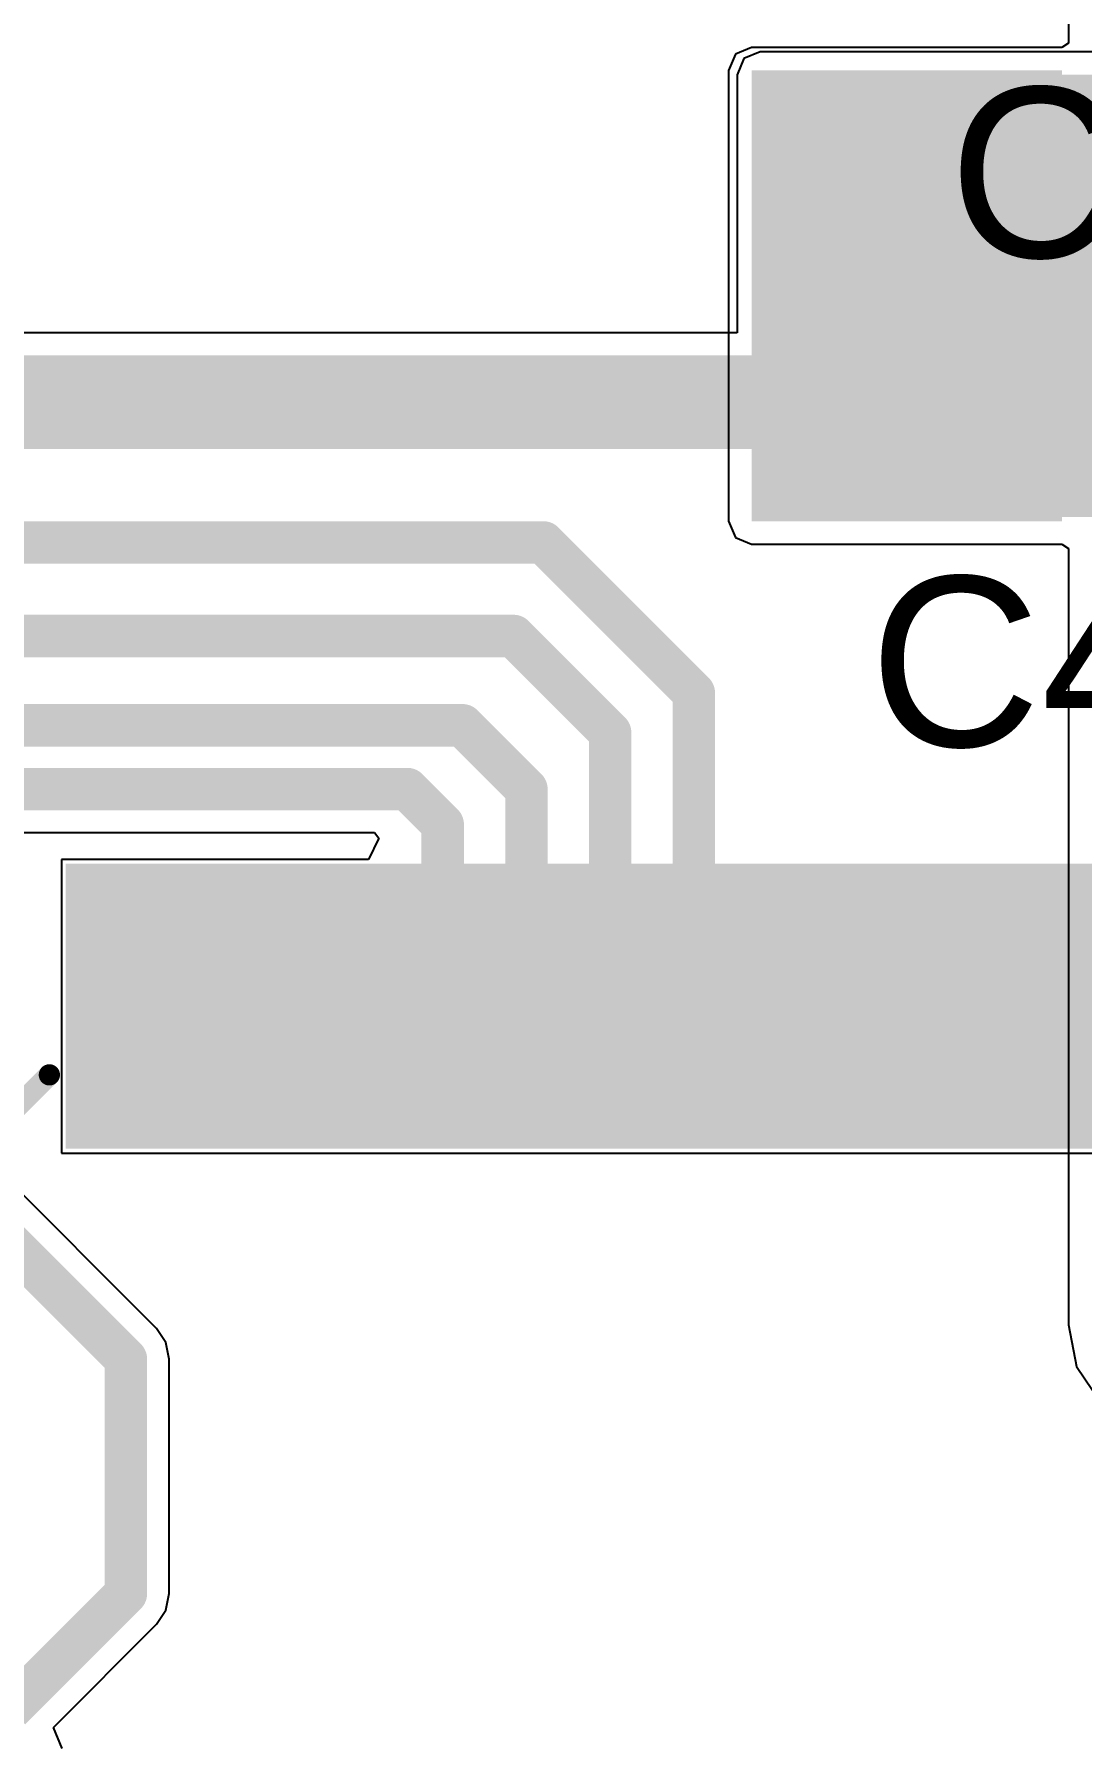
# Model space of a CAD drawing. Header units: millimetres. Extents: x -0.25 to 4.68, y -0.29 to 2.93.
# Drawn here: x 2.7092 to 2.9557, y 1.5314 to 1.9325 of the extents above; entities that cross this region are included whole.
import ezdxf

# ---------------------------------------------------------------- set-up
doc = ezdxf.new("R2010")
doc.units = ezdxf.units.MM
doc.header["$MEASUREMENT"] = 0
for name, color, linetype in [('BottomLayer', 5, 'Continuous'), ('BottomSolder', 6, 'Continuous'), ('TopLayer', 1, 'Continuous'), ('TopOverlay', 2, 'Continuous'), ('TopPaste', 8, 'Continuous'), ('TopSolder', 216, 'Continuous'), ('ViaHoleLayer', 16, 'Continuous')]:
    doc.layers.add(name, color=color, linetype=linetype)
doc.styles.add('Arial', font='', dxfattribs={"height": 0.2})
doc.styles.get('Arial').set_extended_font_data('Arial')

# ---------------------------------------------------------------- blocks, each defined once
blk = doc.blocks.new('TQFP_100_14_14__43')
at = {"layer": 'TopLayer'}
for points in [[(0.01378, -0.33268), (0.01378, -0.27362), (0.02559, -0.27362), (0.02559, -0.33268)], [(0.03346, -0.33268), (0.03346, -0.27362), (0.04528, -0.27362), (0.04528, -0.33268)], [(0.05315, -0.33268), (0.05315, -0.27362), (0.06496, -0.27362), (0.06496, -0.33268)], [(0.07283, -0.33268), (0.07283, -0.27362), (0.08465, -0.27362), (0.08465, -0.33268)], [(0.09252, -0.33268), (0.09252, -0.27362), (0.10433, -0.27362), (0.10433, -0.33268)], [(0.1122, -0.33268), (0.1122, -0.27362), (0.12402, -0.27362), (0.12402, -0.33268)], [(0.13189, -0.33268), (0.13189, -0.27362), (0.1437, -0.27362), (0.1437, -0.33268)], [(0.15157, -0.33268), (0.15157, -0.27362), (0.16339, -0.27362), (0.16339, -0.33268)], [(0.17126, -0.33268), (0.17126, -0.27362), (0.18307, -0.27362), (0.18307, -0.33268)], [(0.19094, -0.33268), (0.19094, -0.27362), (0.20276, -0.27362), (0.20276, -0.33268)], [(0.21063, -0.33268), (0.21063, -0.27362), (0.22244, -0.27362), (0.22244, -0.33268)], [(0.23031, -0.33268), (0.23031, -0.27362), (0.24213, -0.27362), (0.24213, -0.33268)]]:
    blk.add_hatch(color=1, dxfattribs=at).paths.add_polyline_path(points)
at = {"layer": 'TopPaste'}
for points in [[(0.01378, -0.33268), (0.01378, -0.27362), (0.02559, -0.27362), (0.02559, -0.33268)], [(0.03346, -0.33268), (0.03346, -0.27362), (0.04528, -0.27362), (0.04528, -0.33268)], [(0.05315, -0.33268), (0.05315, -0.27362), (0.06496, -0.27362), (0.06496, -0.33268)], [(0.07283, -0.33268), (0.07283, -0.27362), (0.08465, -0.27362), (0.08465, -0.33268)], [(0.09252, -0.33268), (0.09252, -0.27362), (0.10433, -0.27362), (0.10433, -0.33268)], [(0.1122, -0.33268), (0.1122, -0.27362), (0.12402, -0.27362), (0.12402, -0.33268)], [(0.13189, -0.33268), (0.13189, -0.27362), (0.1437, -0.27362), (0.1437, -0.33268)], [(0.15157, -0.33268), (0.15157, -0.27362), (0.16339, -0.27362), (0.16339, -0.33268)], [(0.17126, -0.33268), (0.17126, -0.27362), (0.18307, -0.27362), (0.18307, -0.33268)], [(0.19094, -0.33268), (0.19094, -0.27362), (0.20276, -0.27362), (0.20276, -0.33268)], [(0.21063, -0.33268), (0.21063, -0.27362), (0.22244, -0.27362), (0.22244, -0.33268)], [(0.23031, -0.33268), (0.23031, -0.27362), (0.24213, -0.27362), (0.24213, -0.33268)]]:
    blk.add_hatch(color=8, dxfattribs=at).paths.add_polyline_path(points)
at = {"layer": 'TopSolder'}
for points in [[(-0.00991, -0.33668), (-0.00991, -0.26962), (0.00991, -0.26962), (0.00991, -0.33668)], [(0.00978, -0.33668), (0.00978, -0.26962), (0.02959, -0.26962), (0.02959, -0.33668)], [(0.02946, -0.33668), (0.02946, -0.26962), (0.04928, -0.26962), (0.04928, -0.33668)], [(0.04915, -0.33668), (0.04915, -0.26962), (0.06896, -0.26962), (0.06896, -0.33668)], [(0.06883, -0.33668), (0.06883, -0.26962), (0.08865, -0.26962), (0.08865, -0.33668)], [(0.08852, -0.33668), (0.08852, -0.26962), (0.10833, -0.26962), (0.10833, -0.33668)], [(0.1082, -0.33668), (0.1082, -0.26962), (0.12802, -0.26962), (0.12802, -0.33668)], [(0.12789, -0.33668), (0.12789, -0.26962), (0.1477, -0.26962), (0.1477, -0.33668)], [(0.14757, -0.33668), (0.14757, -0.26962), (0.16739, -0.26962), (0.16739, -0.33668)], [(0.16726, -0.33668), (0.16726, -0.26962), (0.18707, -0.26962), (0.18707, -0.33668)], [(0.18694, -0.33668), (0.18694, -0.26962), (0.20676, -0.26962), (0.20676, -0.33668)], [(0.20663, -0.33668), (0.20663, -0.26962), (0.22644, -0.26962), (0.22644, -0.33668)], [(0.22631, -0.33668), (0.22631, -0.26962), (0.24613, -0.26962), (0.24613, -0.33668)]]:
    blk.add_hatch(color=216, dxfattribs=at).paths.add_polyline_path(points)
at = {"layer": 'TopOverlay', "const_width": 0.005}
blk.add_lwpolyline([(0.284, -0.253), (0.25, -0.287)], dxfattribs=at)
at = {"layer": 'TopOverlay', "const_width": 0.0025}
blk.add_lwpolyline([(0.24875, -0.287, 1), (0.25125, -0.287, 1)], format="xyb", close=True, dxfattribs=at)

msp = doc.modelspace()

# ---------------------------------------------------------------- hatches: boundary and pattern name
at = {"layer": 'BottomLayer'}
msp.add_hatch(color=5, dxfattribs=at).paths.add_polyline_path([(2.878, 1.818), (2.951, 1.818), (2.951, 1.924), (2.878, 1.924)])
h = msp.add_hatch(color=5, dxfattribs=at)
edge = h.paths.add_edge_path()
edge.add_arc((2.90082, 1.89828), 0.01181, 0, 360)
h = msp.add_hatch(color=5, dxfattribs=at)
edge = h.paths.add_edge_path()
edge.add_arc((2.931, 1.897), 0.01181, 0, 360)
h = msp.add_hatch(color=5, dxfattribs=at)
edge = h.paths.add_edge_path()
edge.add_arc((2.90082, 1.87262), 0.01181, 0, 360)
h = msp.add_hatch(color=5, dxfattribs=at)
edge = h.paths.add_edge_path()
edge.add_arc((2.931, 1.87133), 0.01181, 0, 360)
h = msp.add_hatch(color=5, dxfattribs=at)
edge = h.paths.add_edge_path()
edge.add_arc((2.90082, 1.84695), 0.01181, 0, 360)
h = msp.add_hatch(color=5, dxfattribs=at)
edge = h.paths.add_edge_path()
edge.add_arc((2.931, 1.84567), 0.01181, 0, 360)
at = {"layer": 'BottomSolder'}
h = msp.add_hatch(color=6, dxfattribs=at)
edge = h.paths.add_edge_path()
edge.add_arc((2.90082, 1.89828), 0.00591, 0, 360)
h = msp.add_hatch(color=6, dxfattribs=at)
edge = h.paths.add_edge_path()
edge.add_arc((2.931, 1.897), 0.00591, 0, 360)
h = msp.add_hatch(color=6, dxfattribs=at)
edge = h.paths.add_edge_path()
edge.add_arc((2.90082, 1.87262), 0.00591, 0, 360)
h = msp.add_hatch(color=6, dxfattribs=at)
edge = h.paths.add_edge_path()
edge.add_arc((2.931, 1.87133), 0.00591, 0, 360)
h = msp.add_hatch(color=6, dxfattribs=at)
edge = h.paths.add_edge_path()
edge.add_arc((2.90082, 1.84695), 0.00591, 0, 360)
h = msp.add_hatch(color=6, dxfattribs=at)
edge = h.paths.add_edge_path()
edge.add_arc((2.931, 1.84567), 0.00591, 0, 360)
at = {"layer": 'TopLayer'}
msp.add_hatch(color=1, dxfattribs=at).paths.add_polyline_path([(2.88, 1.81895), (3.14321, 1.81895), (3.14321, 1.923), (2.88, 1.923)])
h = msp.add_hatch(color=1, dxfattribs=at)
edge = h.paths.add_edge_path()
edge.add_arc((2.90082, 1.89828), 0.01181, 0, 360)
h = msp.add_hatch(color=1, dxfattribs=at)
edge = h.paths.add_edge_path()
edge.add_arc((2.931, 1.897), 0.01181, 0, 360)
h = msp.add_hatch(color=1, dxfattribs=at)
edge = h.paths.add_edge_path()
edge.add_arc((2.90082, 1.87262), 0.01181, 0, 360)
h = msp.add_hatch(color=1, dxfattribs=at)
edge = h.paths.add_edge_path()
edge.add_arc((2.931, 1.87133), 0.01181, 0, 360)
h = msp.add_hatch(color=1, dxfattribs=at)
edge = h.paths.add_edge_path()
edge.add_arc((2.90082, 1.84695), 0.01181, 0, 360)
h = msp.add_hatch(color=1, dxfattribs=at)
edge = h.paths.add_edge_path()
edge.add_arc((2.931, 1.84567), 0.01181, 0, 360)
at = {"layer": 'TopSolder'}
h = msp.add_hatch(color=216, dxfattribs=at)
edge = h.paths.add_edge_path()
edge.add_arc((2.90082, 1.89828), 0.00591, 0, 360)
h = msp.add_hatch(color=216, dxfattribs=at)
edge = h.paths.add_edge_path()
edge.add_arc((2.931, 1.897), 0.00591, 0, 360)
h = msp.add_hatch(color=216, dxfattribs=at)
edge = h.paths.add_edge_path()
edge.add_arc((2.90082, 1.87262), 0.00591, 0, 360)
h = msp.add_hatch(color=216, dxfattribs=at)
edge = h.paths.add_edge_path()
edge.add_arc((2.931, 1.87133), 0.00591, 0, 360)
h = msp.add_hatch(color=216, dxfattribs=at)
edge = h.paths.add_edge_path()
edge.add_arc((2.90082, 1.84695), 0.00591, 0, 360)
h = msp.add_hatch(color=216, dxfattribs=at)
edge = h.paths.add_edge_path()
edge.add_arc((2.931, 1.84567), 0.00591, 0, 360)
at = {"layer": 'ViaHoleLayer'}
h = msp.add_hatch(color=16, dxfattribs=at)
edge = h.paths.add_edge_path()
edge.add_arc((2.90082, 1.89828), 0.00591, 0, 360)
h = msp.add_hatch(color=16, dxfattribs=at)
edge = h.paths.add_edge_path()
edge.add_arc((2.931, 1.897), 0.00591, 0, 360)
h = msp.add_hatch(color=16, dxfattribs=at)
edge = h.paths.add_edge_path()
edge.add_arc((2.90082, 1.87262), 0.00591, 0, 360)
h = msp.add_hatch(color=16, dxfattribs=at)
edge = h.paths.add_edge_path()
edge.add_arc((2.931, 1.87133), 0.00591, 0, 360)
h = msp.add_hatch(color=16, dxfattribs=at)
edge = h.paths.add_edge_path()
edge.add_arc((2.90082, 1.84695), 0.00591, 0, 360)
h = msp.add_hatch(color=16, dxfattribs=at)
edge = h.paths.add_edge_path()
edge.add_arc((2.931, 1.84567), 0.00591, 0, 360)

# ---------------------------------------------------------------- linework, layer by layer
at = {"layer": 'BottomLayer'}
for p, q in [((2.95251, 1.944), (2.95251, 1.93042)), ((2.95251, 1.93042), (2.951, 1.92941)), ((2.87417, 1.92783), (2.87259, 1.924)), ((2.878, 1.92941), (2.87417, 1.92783)), ((2.951, 1.92941), (2.878, 1.92941)), ((2.87259, 1.924), (2.87259, 1.818)), ((2.87259, 1.818), (2.87417, 1.81417)), ((2.87417, 1.81417), (2.878, 1.81259)), ((2.878, 1.81259), (2.951, 1.81259)), ((2.951, 1.81259), (2.95251, 1.81158)), ((2.95251, 1.81158), (2.95251, 1.629)), ((2.95251, 1.629), (2.95445, 1.61925)), ((2.95445, 1.61925), (2.95998, 1.61098))]:
    msp.add_line(p, q, dxfattribs=at)
at = {"layer": 'BottomLayer', "const_width": 0.022}
for points in [[(2.889, 1.859), (2.90082, 1.84718)], [(2.90082, 1.84695), (2.90082, 1.84718)]]:
    msp.add_lwpolyline(points, dxfattribs=at)
at = {"layer": 'BottomLayer', "const_width": 0.011}
for points in [[(2.8835, 1.859, 1), (2.8945, 1.859, 1)], [(2.89532, 1.84718, 1), (2.90632, 1.84718, 1)], [(2.89532, 1.84718, 1), (2.90632, 1.84718, 1)], [(2.89532, 1.84695, 1), (2.90632, 1.84695, 1)]]:
    msp.add_lwpolyline(points, format="xyb", close=True, dxfattribs=at)
at = {"layer": 'TopLayer'}
for p, q in [((2.87617, 1.92683), (2.87459, 1.923)), ((2.88, 1.92841), (2.87617, 1.92683)), ((2.98302, 1.92841), (2.88, 1.92841)), ((2.87459, 1.923), (2.87459, 1.86231)), ((2.87459, 1.86231), (1.48076, 1.86231)), ((1.51632, 1.7448), (2.78928, 1.7448)), ((2.79031, 1.74348), (2.78785, 1.73848)), ((2.78928, 1.7448), (2.79031, 1.74348)), ((2.78785, 1.73848), (2.7157, 1.73848)), ((2.7157, 1.73848), (2.7157, 1.66942)), ((2.73803, 1.62816), (2.69151, 1.67468)), ((2.7157, 1.66942), (3.02722, 1.66942)), ((2.74024, 1.62485), (2.73803, 1.62816)), ((2.74102, 1.62095), (2.74024, 1.62485)), ((2.74102, 1.56582), (2.74102, 1.62095)), ((2.74024, 1.56192), (2.74102, 1.56582)), ((2.73803, 1.55861), (2.74024, 1.56192)), ((2.71378, 1.53436), (2.73803, 1.55861)), ((2.71586, 1.52937), (2.71378, 1.53436))]:
    msp.add_line(p, q, dxfattribs=at)
for points, const_width in [([(1.474, 1.846), (2.901, 1.846)], 0.022), ([(1.798, 1.813), (2.797, 1.813)], 0.01), ([(2.797, 1.813), (2.829, 1.813)], 0.01), ([(2.829, 1.813), (2.8644, 1.7776)], 0.01), ([(1.788, 1.791), (2.822, 1.791)], 0.01), ([(2.822, 1.791), (2.84471, 1.76829)], 0.01), ([(2.8644, 1.70395), (2.8644, 1.7776)], 0.01), ([(1.516, 1.77), (2.81, 1.77)], 0.01), ([(2.81, 1.77), (2.82503, 1.75497)], 0.01), ([(2.84471, 1.70395), (2.84471, 1.76829)], 0.01), ([(1.50979, 1.755), (2.797, 1.755)], 0.01), ([(2.797, 1.755), (2.80534, 1.74666)], 0.01), ([(2.82503, 1.70395), (2.82503, 1.75497)], 0.01), ([(2.80534, 1.70395), (2.80534, 1.74666)], 0.01), ([(2.67482, 1.67695), (2.73082, 1.62095)], 0.01), ([(2.73082, 1.56582), (2.73082, 1.62095)], 0.01), ([(2.70359, 1.53859), (2.73082, 1.56582)], 0.01)]:
    msp.add_lwpolyline(points, dxfattribs=dict(at, const_width=const_width))
for points, const_width in [([(2.8955, 1.846, 1), (2.9065, 1.846, 1)], 0.011), ([(2.7945, 1.813, 1), (2.7995, 1.813, 1)], 0.005), ([(2.7945, 1.813, 1), (2.7995, 1.813, 1)], 0.005), ([(2.8265, 1.813, 1), (2.8315, 1.813, 1)], 0.005), ([(2.8265, 1.813, 1), (2.8315, 1.813, 1)], 0.005), ([(2.8195, 1.791, 1), (2.8245, 1.791, 1)], 0.005), ([(2.8195, 1.791, 1), (2.8245, 1.791, 1)], 0.005), ([(2.8619, 1.7776, 1), (2.8669, 1.7776, 1)], 0.005), ([(2.8619, 1.7776, 1), (2.8669, 1.7776, 1)], 0.005), ([(2.8075, 1.77, 1), (2.8125, 1.77, 1)], 0.005), ([(2.8075, 1.77, 1), (2.8125, 1.77, 1)], 0.005), ([(2.84221, 1.76829, 1), (2.84721, 1.76829, 1)], 0.005), ([(2.84221, 1.76829, 1), (2.84721, 1.76829, 1)], 0.005), ([(2.7945, 1.755, 1), (2.7995, 1.755, 1)], 0.005), ([(2.7945, 1.755, 1), (2.7995, 1.755, 1)], 0.005), ([(2.82253, 1.75497, 1), (2.82753, 1.75497, 1)], 0.005), ([(2.82253, 1.75497, 1), (2.82753, 1.75497, 1)], 0.005), ([(2.80284, 1.74666, 1), (2.80784, 1.74666, 1)], 0.005), ([(2.80284, 1.74666, 1), (2.80784, 1.74666, 1)], 0.005), ([(2.80284, 1.70395, 1), (2.80784, 1.70395, 1)], 0.005), ([(2.82253, 1.70395, 1), (2.82753, 1.70395, 1)], 0.005), ([(2.84221, 1.70395, 1), (2.84721, 1.70395, 1)], 0.005), ([(2.8619, 1.70395, 1), (2.8669, 1.70395, 1)], 0.005), ([(2.72832, 1.62095, 1), (2.73332, 1.62095, 1)], 0.005), ([(2.72832, 1.62095, 1), (2.73332, 1.62095, 1)], 0.005), ([(2.72832, 1.56582, 1), (2.73332, 1.56582, 1)], 0.005), ([(2.72832, 1.56582, 1), (2.73332, 1.56582, 1)], 0.005)]:
    msp.add_lwpolyline(points, format="xyb", close=True, dxfattribs=dict(at, const_width=const_width))

# ---------------------------------------------------------------- block references
at = {"rotation": 180}
msp.add_blockref('TQFP_100_14_14__43', (2.96282, 1.4008), dxfattribs=at)

# ---------------------------------------------------------------- texts
at = {"layer": 'TopOverlay', "style": 'Arial'}
for s, p in [('C1', (2.92434, 1.88001)), ('C43', (2.90568, 1.76501))]:
    msp.add_text(s, height=0.04, dxfattribs=at).set_placement(p)

doc.saveas('drawing.dxf')
